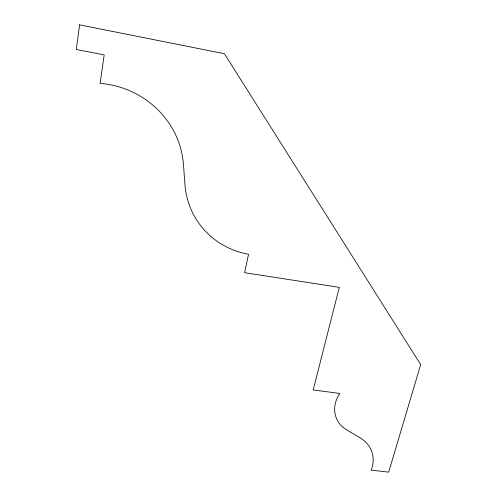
<?xml version="1.0" encoding="UTF-8"?>
<svg xmlns="http://www.w3.org/2000/svg" width="497" height="497" viewBox="0 0 497 497"><rect width="100%" height="100%" fill="white"/><g stroke="black" fill="none" stroke-linecap="round" stroke-linejoin="round"><path stroke-width="0.75" d="M79.582 24.85L76.308 49.489L104.177 54.9L100.083 83.403A87.938 83.577 22.7 0 1 183.443 164.345L184.971 184.754A81.334 78.309 -31.5 0 0 248.55 254.234L244.599 272.691L339.308 287.365L313.191 389.934L339.861 393.475A31.348 26.894 -22.9 0 0 346.602 429.849L360.226 437.894A34.61 29.087 -19.3 0 1 371.166 470.1L388.666 472.15L420.692 364.612L224.408 53.713L79.582 24.85"/></g></svg>
